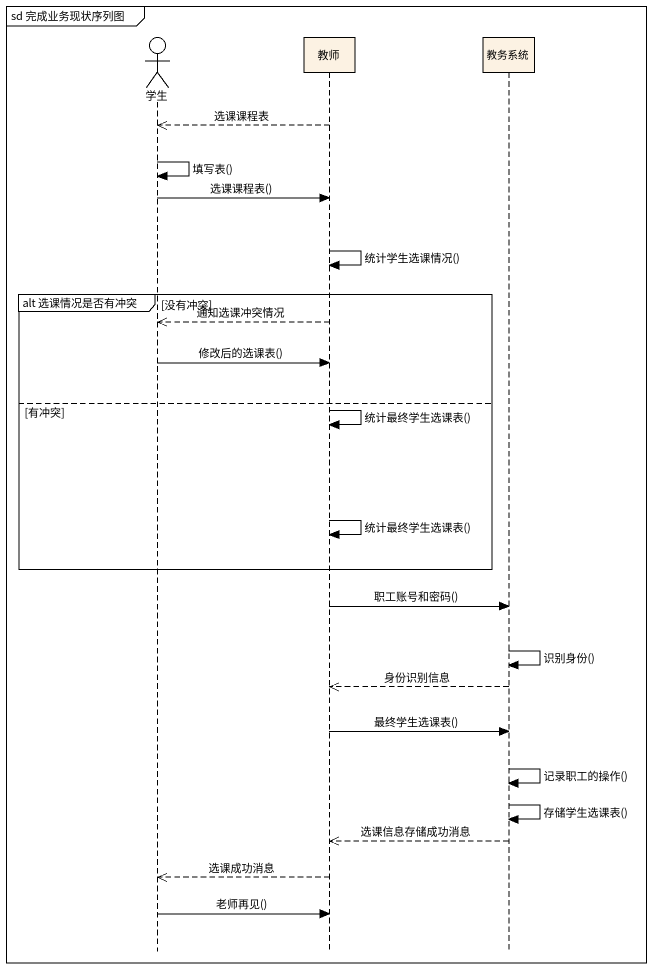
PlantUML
@startuml
mainframe sd 完成业务现状序列图
hide footbox
actor 学生
participant 教师
participant 教务系统

教师 -->> 学生 : 选课课程表
学生 -> 学生 : 填写表()
学生 -> 教师 : 选课课程表()
教师 -> 教师 : 统计学生选课情况()
group alt 选课情况是否有冲突 [没有冲突]
  教师 -->> 学生 : 通知选课冲突情况
  学生 -> 教师 : 修改后的选课表()
else 有冲突
  教师 -> 教师 : 统计最终学生选课表()
  教师 -> 教师 : 统计最终学生选课表()
end
教师 -> 教务系统 : 职工账号和密码()
教务系统 -> 教务系统 : 识别身份()
教务系统 -->> 教师 : 身份识别信息
教师 -> 教务系统 : 最终学生选课表()
教务系统 -> 教务系统 : 记录职工的操作()
教务系统 -> 教务系统 : 存储学生选课表()
教务系统 -->> 教师 : 选课信息存储成功消息
教师 -->> 学生 : 选课成功消息
学生 -> 教师 : 老师再见()
@enduml
